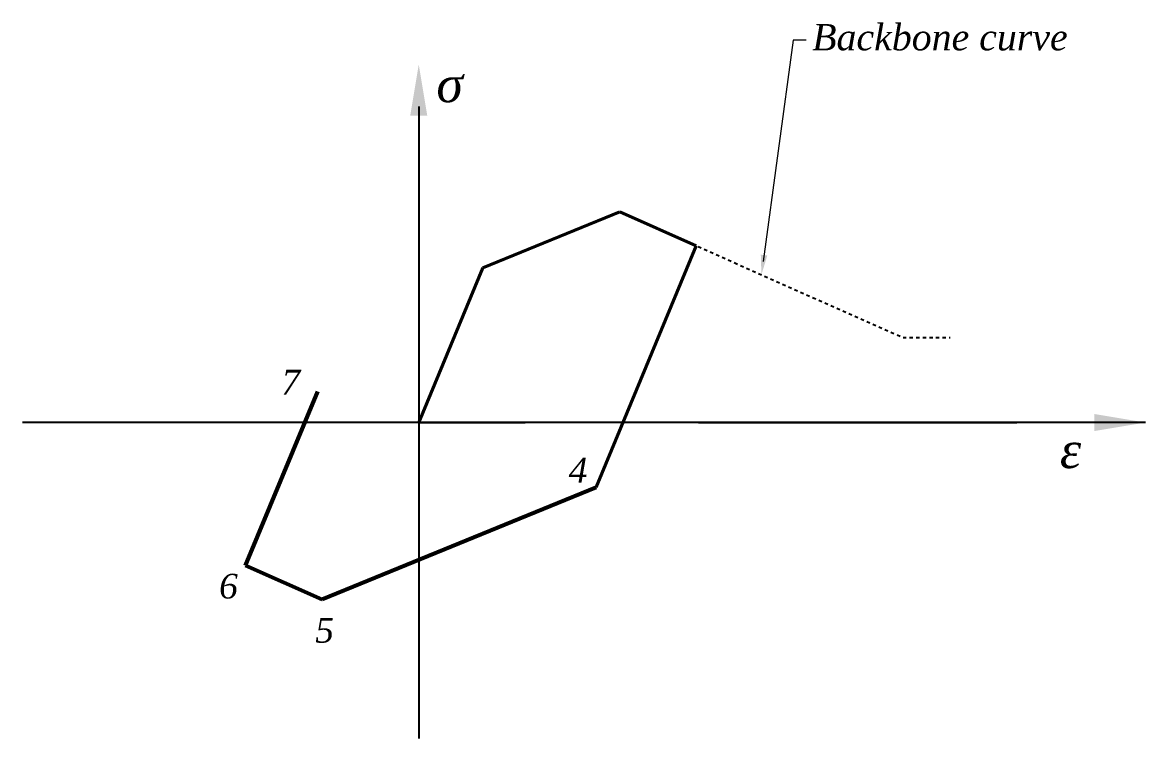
# Model space of a CAD drawing. Header units: inches. Extents: x -1038 to 587, y -1 to 567.
# Drawn here: x 551.25 to 585.32, y 110.15 to 131.89 of the extents above; entities that cross this region are included whole.
import ezdxf

# ---------------------------------------------------------------- set-up
doc = ezdxf.new("R2010")
doc.units = ezdxf.units.IN
doc.header["$MEASUREMENT"] = 0
doc.linetypes.add('DASHED2', pattern=[0.375, 0.25, -0.125])
doc.styles.get("Standard").update_dxf_attribs({"font": 'timesi.ttf', "height": 0.5})

msp = doc.modelspace()

# ---------------------------------------------------------------- linework, layer by layer
at = {"lineweight": 15}
for p, q in [((574.628, 131.353), (573.719, 124.63)), ((575.028, 131.353), (574.628, 131.353))]:
    msp.add_line(p, q, dxfattribs=at)
at = {"lineweight": 25}
for p, q in [((563.27, 129.339), (563.27, 110.153)), ((585.319, 119.746), (551.248, 119.746)), ((563.27, 119.746), (566.5, 119.746))]:
    msp.add_line(p, q, dxfattribs=at)
at = {"lineweight": 40}
for p, q in [((565.214, 124.438), (569.371, 126.141)), ((569.371, 126.141), (571.69, 125.111)), ((568.656, 117.787), (571.69, 125.111)), ((568.656, 117.787), (571.69, 125.111)), ((568.656, 117.787), (571.69, 125.111)), ((563.27, 119.746), (565.214, 124.438))]:
    msp.add_line(p, q, dxfattribs=at)
at = {"linetype": 'DASHED2', "lineweight": 25, "ltscale": 0.2}
for p, q in [((569.371, 126.141), (577.961, 122.326)), ((577.961, 122.326), (579.393, 122.326))]:
    msp.add_line(p, q, dxfattribs=at)
at = {"lineweight": 0}
msp.add_line((563.27, 119.746), (563.27, 122.899), dxfattribs=at)
at = {"lineweight": 53}
for p, q in [((558.019, 115.402), (560.207, 120.683)), ((560.343, 114.381), (568.656, 117.787)), ((558.019, 115.402), (560.339, 114.371))]:
    msp.add_line(p, q, dxfattribs=at)
for p, q in [((571.753, 119.746), (581.41, 119.746)), ((579.456, 119.746), (579.965, 119.746))]:
    msp.add_line(p, q)
at = {"lineweight": 18}
for points in [[(563.011, 129.058), (563.27, 130.612), (563.529, 129.058)], [(583.764, 120.005), (585.319, 119.746), (583.764, 119.487)]]:
    msp.add_solid(points, dxfattribs=at)
msp.add_solid([(573.647, 124.841), (573.845, 124.815), (573.666, 124.233)])

# ---------------------------------------------------------------- texts
at = {"insert": (575.207, 131.843), "char_height": 0.8, "attachment_point": 1, "line_spacing_factor": 0.5}
msp.add_mtext_dynamic_manual_height_columns('{\\fTimes New Roman Greek|b0|i1|c161|p18;Backbone curve}', width=13.77887, gutter_width=3.75, heights=[0], dxfattribs=at)
at = {"attachment_point": 1}
for s, width, insert, char_height in [('\\A1;{\\H1.08333x;σ}', 0.29924, (563.807, 130.553), 1), ('7', 12.55975, (559.105, 121.346), 0.75), ('4', 12.55975, (567.82, 118.672), 0.75), ('4', 12.55975, (567.82, 118.672), 0.75), ('6', 12.55975, (557.215, 115.155), 0.75), ('5', 12.55975, (560.132, 113.813), 0.75)]:
    msp.add_mtext_dynamic_manual_height_columns(s, width=width, gutter_width=1, heights=[0], dxfattribs=dict(at, insert=insert, char_height=char_height))
at = {"lineweight": 18, "insert": (582.721, 119.446), "char_height": 1, "attachment_point": 1}
msp.add_mtext_dynamic_manual_height_columns('{\\H1.08333x;ε}', width=2.92585, gutter_width=1, heights=[0], dxfattribs=at)

doc.saveas('drawing.dxf')
